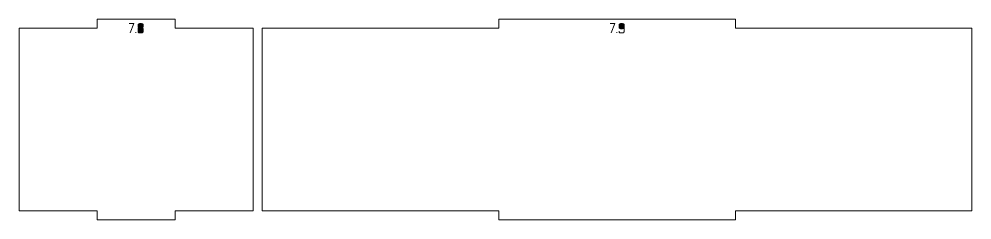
# Model space of a CAD drawing. Header units: centimetres. Extents: x -158 to 228, y -202 to 254.
# Drawn here: x 142.1 to 173.43, y -37.29 to -30.69 of the extents above; entities that cross this region are included whole.
import ezdxf

# ---------------------------------------------------------------- set-up
doc = ezdxf.new("R2010")
doc.units = ezdxf.units.CM
doc.header["$MEASUREMENT"] = 0
doc.layers.add('Capa 1', color=7, linetype='Continuous')

msp = doc.modelspace()

# ---------------------------------------------------------------- hatches: boundary and pattern name
at = {"layer": 'Capa 1', "true_color": 0x3e4095}
h = msp.add_hatch(color=175, dxfattribs=at)
edge = h.paths.add_edge_path()
edge.add_spline(control_points=[(145.75778, -31.14765), (145.75778, -31.14765), (145.87886, -30.83121), (145.87886, -30.83121), (145.87886, -30.83121), (145.71926, -30.83121), (145.71926, -30.83121), (145.71926, -30.83121), (145.87886, -30.83121), (145.87886, -30.83121), (145.87886, -30.83121), (145.75778, -31.14765), (145.75778, -31.14765)], knot_values=[0, 0, 0, 0, 0.25, 0.25, 0.25, 0.5, 0.5, 0.5, 0.75, 0.75, 0.75, 1, 1, 1, 1], degree=3, periodic=1)
h = msp.add_hatch(color=175, dxfattribs=at)
edge = h.paths.add_edge_path()
edge.add_spline(control_points=[(146.01277, -30.94082), (146.01277, -30.94877), (146.01843, -30.95595), (146.02974, -30.96237), (146.04105, -30.96879), (146.06291, -30.97307), (146.09532, -30.97521), (146.12773, -30.97307), (146.14959, -30.96879), (146.1609, -30.96237), (146.17221, -30.95595), (146.17787, -30.94877), (146.17787, -30.94082), (146.17787, -30.94082), (146.17787, -30.86652), (146.17787, -30.86652), (146.17787, -30.85674), (146.17, -30.84841), (146.15425, -30.84153), (146.13851, -30.83465), (146.11886, -30.83121), (146.09532, -30.83121), (146.07178, -30.83121), (146.05213, -30.83465), (146.03639, -30.84153), (146.02064, -30.84841), (146.01277, -30.85674), (146.01277, -30.86652), (146.01277, -30.86652), (146.01277, -30.94082), (146.01277, -30.94082)], knot_values=[0, 0, 0, 0, 0.1, 0.1, 0.1, 0.2, 0.2, 0.2, 0.3, 0.3, 0.3, 0.4, 0.4, 0.4, 0.5, 0.5, 0.5, 0.6, 0.6, 0.6, 0.7, 0.7, 0.7, 0.8, 0.8, 0.8, 0.9, 0.9, 0.9, 1, 1, 1, 1], degree=3, periodic=1)
h = msp.add_hatch(color=175, dxfattribs=at)
edge = h.paths.add_edge_path()
edge.add_spline(control_points=[(146.09532, -31.14765), (146.07178, -31.14765), (146.05213, -31.14421), (146.03639, -31.13733), (146.02064, -31.13045), (146.01277, -31.12212), (146.01277, -31.11234), (146.01277, -31.11234), (146.01277, -31.00915), (146.01277, -31.00915), (146.01277, -31.00089), (146.01843, -30.99371), (146.02974, -30.9876), (146.04105, -30.98148), (146.06291, -30.97735), (146.09532, -30.97521), (146.06291, -30.97307), (146.04105, -30.96879), (146.02974, -30.96237), (146.01843, -30.95595), (146.01277, -30.94877), (146.01277, -30.94082), (146.01277, -30.94082), (146.01277, -30.86652), (146.01277, -30.86652), (146.01277, -30.85674), (146.02064, -30.84841), (146.03639, -30.84153), (146.05213, -30.83465), (146.07178, -30.83121), (146.09532, -30.83121), (146.11886, -30.83121), (146.13851, -30.83465), (146.15425, -30.84153), (146.17, -30.84841), (146.17787, -30.85674), (146.17787, -30.86652), (146.17787, -30.86652), (146.17787, -30.94082), (146.17787, -30.94082), (146.17787, -30.94877), (146.17221, -30.95595), (146.1609, -30.96237), (146.14959, -30.96879), (146.12773, -30.97307), (146.09532, -30.97521), (146.12773, -30.97735), (146.14959, -30.98148), (146.1609, -30.9876), (146.17221, -30.99371), (146.17787, -31.00089), (146.17787, -31.00915), (146.17787, -31.00915), (146.17787, -31.11234), (146.17787, -31.11234), (146.17787, -31.12212), (146.17, -31.13045), (146.15425, -31.13733), (146.13851, -31.14421), (146.11886, -31.14765), (146.09532, -31.14765)], knot_values=[0, 0, 0, 0, 0.05, 0.05, 0.05, 0.1, 0.1, 0.1, 0.15, 0.15, 0.15, 0.2, 0.2, 0.2, 0.25, 0.25, 0.25, 0.3, 0.3, 0.3, 0.35, 0.35, 0.35, 0.4, 0.4, 0.4, 0.45, 0.45, 0.45, 0.5, 0.5, 0.5, 0.55, 0.55, 0.55, 0.6, 0.6, 0.6, 0.65, 0.65, 0.65, 0.7, 0.7, 0.7, 0.75, 0.75, 0.75, 0.8, 0.8, 0.8, 0.85, 0.85, 0.85, 0.9, 0.9, 0.9, 0.95, 0.95, 0.95, 1, 1, 1, 1], degree=3, periodic=1)
h = msp.add_hatch(color=175, dxfattribs=at)
edge = h.paths.add_edge_path()
edge.add_spline(control_points=[(146.01277, -31.11234), (146.01277, -31.12212), (146.02064, -31.13045), (146.03639, -31.13733), (146.05213, -31.14421), (146.07178, -31.14765), (146.09532, -31.14765), (146.11886, -31.14765), (146.13851, -31.14421), (146.15425, -31.13733), (146.17, -31.13045), (146.17787, -31.12212), (146.17787, -31.11234), (146.17787, -31.11234), (146.17787, -31.00915), (146.17787, -31.00915), (146.17787, -31.00089), (146.17221, -30.99371), (146.1609, -30.9876), (146.14959, -30.98148), (146.12773, -30.97735), (146.09532, -30.97521), (146.06291, -30.97735), (146.04105, -30.98148), (146.02974, -30.9876), (146.01843, -30.99371), (146.01277, -31.00089), (146.01277, -31.00915), (146.01277, -31.00915), (146.01277, -31.11234), (146.01277, -31.11234)], knot_values=[0, 0, 0, 0, 0.1, 0.1, 0.1, 0.2, 0.2, 0.2, 0.3, 0.3, 0.3, 0.4, 0.4, 0.4, 0.5, 0.5, 0.5, 0.6, 0.6, 0.6, 0.7, 0.7, 0.7, 0.8, 0.8, 0.8, 0.9, 0.9, 0.9, 1, 1, 1, 1], degree=3, periodic=1)
h = msp.add_hatch(color=175, dxfattribs=at)
edge = h.paths.add_edge_path()
edge.add_spline(control_points=[(161.57257, -31.14765), (161.57257, -31.14765), (161.69365, -30.83121), (161.69365, -30.83121), (161.69365, -30.83121), (161.53405, -30.83121), (161.53405, -30.83121), (161.53405, -30.83121), (161.69365, -30.83121), (161.69365, -30.83121), (161.69365, -30.83121), (161.57257, -31.14765), (161.57257, -31.14765)], knot_values=[0, 0, 0, 0, 0.25, 0.25, 0.25, 0.5, 0.5, 0.5, 0.75, 0.75, 0.75, 1, 1, 1, 1], degree=3, periodic=1)
h = msp.add_hatch(color=175, dxfattribs=at)
edge = h.paths.add_edge_path()
edge.add_spline(control_points=[(161.82756, -30.97384), (161.82756, -30.98362), (161.83543, -30.99195), (161.85118, -30.99883), (161.86692, -31.00571), (161.88657, -31.00915), (161.91011, -31.00915), (161.93335, -31.00976), (161.95291, -31.00693), (161.96881, -31.00067), (161.98471, -30.9944), (161.99266, -30.98545), (161.99266, -30.97384), (161.99266, -30.97384), (161.99266, -30.86652), (161.99266, -30.86652), (161.99266, -30.85674), (161.98479, -30.84841), (161.96904, -30.84153), (161.9533, -30.83465), (161.93365, -30.83121), (161.91011, -30.83121), (161.88657, -30.83121), (161.86692, -30.83465), (161.85118, -30.84153), (161.83543, -30.84841), (161.82756, -30.85674), (161.82756, -30.86652), (161.82756, -30.86652), (161.82756, -30.97384), (161.82756, -30.97384)], knot_values=[0, 0, 0, 0, 0.1, 0.1, 0.1, 0.2, 0.2, 0.2, 0.3, 0.3, 0.3, 0.4, 0.4, 0.4, 0.5, 0.5, 0.5, 0.6, 0.6, 0.6, 0.7, 0.7, 0.7, 0.8, 0.8, 0.8, 0.9, 0.9, 0.9, 1, 1, 1, 1], degree=3, periodic=1)
h = msp.add_hatch(color=175, dxfattribs=at)
edge = h.paths.add_edge_path()
edge.add_spline(control_points=[(161.91011, -31.14765), (161.88657, -31.14765), (161.86692, -31.14421), (161.85118, -31.13733), (161.83543, -31.13045), (161.82756, -31.12212), (161.82756, -31.11234), (161.82756, -31.11234), (161.82756, -31.08711), (161.82756, -31.08711), (161.82756, -31.08711), (161.82756, -31.11234), (161.82756, -31.11234), (161.82756, -31.12212), (161.83543, -31.13045), (161.85118, -31.13733), (161.86692, -31.14421), (161.88657, -31.14765), (161.91011, -31.14765), (161.93365, -31.14765), (161.9533, -31.14421), (161.96904, -31.13733), (161.98479, -31.13045), (161.99266, -31.12212), (161.99266, -31.11234), (161.99266, -31.11234), (161.99266, -30.97384), (161.99266, -30.97384), (161.99266, -30.98545), (161.98471, -30.9944), (161.96881, -31.00067), (161.95291, -31.00693), (161.93335, -31.00976), (161.91011, -31.00915), (161.88657, -31.00915), (161.86692, -31.00571), (161.85118, -30.99883), (161.83543, -30.99195), (161.82756, -30.98362), (161.82756, -30.97384), (161.82756, -30.97384), (161.82756, -30.86652), (161.82756, -30.86652), (161.82756, -30.85674), (161.83543, -30.84841), (161.85118, -30.84153), (161.86692, -30.83465), (161.88657, -30.83121), (161.91011, -30.83121), (161.93365, -30.83121), (161.9533, -30.83465), (161.96904, -30.84153), (161.98479, -30.84841), (161.99266, -30.85674), (161.99266, -30.86652), (161.99266, -30.86652), (161.99266, -30.97384), (161.99266, -30.97384), (161.99266, -30.97384), (161.99266, -31.11234), (161.99266, -31.11234), (161.99266, -31.12212), (161.98479, -31.13045), (161.96904, -31.13733), (161.9533, -31.14421), (161.93365, -31.14765), (161.91011, -31.14765)], knot_values=[0, 0, 0, 0, 0.04545455, 0.04545455, 0.04545455, 0.09090909, 0.09090909, 0.09090909, 0.13636364, 0.13636364, 0.13636364, 0.18181818, 0.18181818, 0.18181818, 0.22727273, 0.22727273, 0.22727273, 0.27272727, 0.27272727, 0.27272727, 0.31818182, 0.31818182, 0.31818182, 0.36363636, 0.36363636, 0.36363636, 0.40909091, 0.40909091, 0.40909091, 0.45454545, 0.45454545, 0.45454545, 0.5, 0.5, 0.5, 0.54545455, 0.54545455, 0.54545455, 0.59090909, 0.59090909, 0.59090909, 0.63636364, 0.63636364, 0.63636364, 0.68181818, 0.68181818, 0.68181818, 0.72727273, 0.72727273, 0.72727273, 0.77272727, 0.77272727, 0.77272727, 0.81818182, 0.81818182, 0.81818182, 0.86363636, 0.86363636, 0.86363636, 0.90909091, 0.90909091, 0.90909091, 0.95454545, 0.95454545, 0.95454545, 1, 1, 1, 1], degree=3, periodic=1)
h = msp.add_hatch(color=175, dxfattribs=at)
edge = h.paths.add_edge_path()
edge.add_spline(control_points=[(145.93939, -31.14765), (145.93939, -31.14765), (145.93939, -31.12518), (145.93939, -31.12518), (145.93939, -31.12518), (145.93939, -31.14765), (145.93939, -31.14765)], knot_values=[0, 0, 0, 0, 0.5, 0.5, 0.5, 1, 1, 1, 1], degree=3, periodic=1)
h = msp.add_hatch(color=175, dxfattribs=at)
edge = h.paths.add_edge_path()
edge.add_spline(control_points=[(161.75418, -31.14765), (161.75418, -31.14765), (161.75418, -31.12518), (161.75418, -31.12518), (161.75418, -31.12518), (161.75418, -31.14765), (161.75418, -31.14765)], knot_values=[0, 0, 0, 0, 0.5, 0.5, 0.5, 1, 1, 1, 1], degree=3, periodic=1)

# ---------------------------------------------------------------- linework, layer by layer
at = {"layer": 'Capa 1', "color": 240, "lineweight": 20}
for points in [[(142.10041, -30.99045), (142.10041, -30.99045), (142.10041, -36.99045), (142.10041, -36.99045), (142.10041, -36.99045), (144.66585, -36.99045), (144.66585, -36.99045), (144.66585, -36.99045), (144.66585, -37.29045), (144.66585, -37.29045), (144.66585, -37.29045), (147.23128, -37.29045), (147.23128, -37.29045), (147.23128, -37.29045), (147.23128, -36.99045), (147.23128, -36.99045), (147.23128, -36.99045), (149.79672, -36.99045), (149.79672, -36.99045), (149.79672, -36.99045), (149.79672, -30.99045), (149.79672, -30.99045), (149.79672, -30.99045), (147.23128, -30.99045), (147.23128, -30.99045), (147.23128, -30.99045), (147.23128, -30.69045), (147.23128, -30.69045), (147.23128, -30.69045), (144.66585, -30.69045), (144.66585, -30.69045), (144.66585, -30.69045), (144.66585, -30.99045), (144.66585, -30.99045), (144.66585, -30.99045), (142.10041, -30.99045), (142.10041, -30.99045)], [(150.09672, -30.99045), (150.09672, -30.99045), (150.09672, -36.99045), (150.09672, -36.99045), (150.09672, -36.99045), (157.87448, -36.99045), (157.87448, -36.99045), (157.87448, -36.99045), (157.87448, -37.29045), (157.87448, -37.29045), (157.87448, -37.29045), (165.65223, -37.29045), (165.65223, -37.29045), (165.65223, -37.29045), (165.65223, -36.99045), (165.65223, -36.99045), (165.65223, -36.99045), (173.42999, -36.99045), (173.42999, -36.99045), (173.42999, -36.99045), (173.42999, -30.99045), (173.42999, -30.99045), (173.42999, -30.99045), (165.65223, -30.99045), (165.65223, -30.99045), (165.65223, -30.99045), (165.65223, -30.69045), (165.65223, -30.69045), (165.65223, -30.69045), (157.87448, -30.69045), (157.87448, -30.69045), (157.87448, -30.69045), (157.87448, -30.99045), (157.87448, -30.99045), (157.87448, -30.99045), (150.09672, -30.99045), (150.09672, -30.99045)]]:
    msp.add_open_spline(points, degree=3, knots=[0, 0, 0, 0, 0.08333333, 0.08333333, 0.08333333, 0.16666667, 0.16666667, 0.16666667, 0.25, 0.25, 0.25, 0.33333333, 0.33333333, 0.33333333, 0.41666667, 0.41666667, 0.41666667, 0.5, 0.5, 0.5, 0.58333333, 0.58333333, 0.58333333, 0.66666667, 0.66666667, 0.66666667, 0.75, 0.75, 0.75, 0.83333333, 0.83333333, 0.83333333, 0.91666667, 0.91666667, 0.91666667, 1, 1, 1, 1], dxfattribs=at)
at = {"layer": 'Capa 1', "color": 114, "lineweight": 9}
for points, knots in [([(145.75778, -31.14765), (145.75778, -31.14765), (145.87886, -30.83121), (145.87886, -30.83121), (145.87886, -30.83121), (145.71926, -30.83121), (145.71926, -30.83121), (145.71926, -30.83121), (145.87886, -30.83121), (145.87886, -30.83121), (145.87886, -30.83121), (145.75778, -31.14765), (145.75778, -31.14765)], [0, 0, 0, 0, 0.25, 0.25, 0.25, 0.5, 0.5, 0.5, 0.75, 0.75, 0.75, 1, 1, 1, 1]), ([(146.01277, -30.94082), (146.01277, -30.94877), (146.01843, -30.95595), (146.02974, -30.96237), (146.04105, -30.96879), (146.06291, -30.97307), (146.09532, -30.97521), (146.12773, -30.97307), (146.14959, -30.96879), (146.1609, -30.96237), (146.17221, -30.95595), (146.17787, -30.94877), (146.17787, -30.94082), (146.17787, -30.94082), (146.17787, -30.86652), (146.17787, -30.86652), (146.17787, -30.85674), (146.17, -30.84841), (146.15425, -30.84153), (146.13851, -30.83465), (146.11886, -30.83121), (146.09532, -30.83121), (146.07178, -30.83121), (146.05213, -30.83465), (146.03639, -30.84153), (146.02064, -30.84841), (146.01277, -30.85674), (146.01277, -30.86652), (146.01277, -30.86652), (146.01277, -30.94082), (146.01277, -30.94082)], [0, 0, 0, 0, 0.1, 0.1, 0.1, 0.2, 0.2, 0.2, 0.3, 0.3, 0.3, 0.4, 0.4, 0.4, 0.5, 0.5, 0.5, 0.6, 0.6, 0.6, 0.7, 0.7, 0.7, 0.8, 0.8, 0.8, 0.9, 0.9, 0.9, 1, 1, 1, 1]), ([(146.09532, -31.14765), (146.07178, -31.14765), (146.05213, -31.14421), (146.03639, -31.13733), (146.02064, -31.13045), (146.01277, -31.12212), (146.01277, -31.11234), (146.01277, -31.11234), (146.01277, -31.00915), (146.01277, -31.00915), (146.01277, -31.00089), (146.01843, -30.99371), (146.02974, -30.9876), (146.04105, -30.98148), (146.06291, -30.97735), (146.09532, -30.97521), (146.06291, -30.97307), (146.04105, -30.96879), (146.02974, -30.96237), (146.01843, -30.95595), (146.01277, -30.94877), (146.01277, -30.94082), (146.01277, -30.94082), (146.01277, -30.86652), (146.01277, -30.86652), (146.01277, -30.85674), (146.02064, -30.84841), (146.03639, -30.84153), (146.05213, -30.83465), (146.07178, -30.83121), (146.09532, -30.83121), (146.11886, -30.83121), (146.13851, -30.83465), (146.15425, -30.84153), (146.17, -30.84841), (146.17787, -30.85674), (146.17787, -30.86652), (146.17787, -30.86652), (146.17787, -30.94082), (146.17787, -30.94082), (146.17787, -30.94877), (146.17221, -30.95595), (146.1609, -30.96237), (146.14959, -30.96879), (146.12773, -30.97307), (146.09532, -30.97521), (146.12773, -30.97735), (146.14959, -30.98148), (146.1609, -30.9876), (146.17221, -30.99371), (146.17787, -31.00089), (146.17787, -31.00915), (146.17787, -31.00915), (146.17787, -31.11234), (146.17787, -31.11234), (146.17787, -31.12212), (146.17, -31.13045), (146.15425, -31.13733), (146.13851, -31.14421), (146.11886, -31.14765), (146.09532, -31.14765)], [0, 0, 0, 0, 0.05, 0.05, 0.05, 0.1, 0.1, 0.1, 0.15, 0.15, 0.15, 0.2, 0.2, 0.2, 0.25, 0.25, 0.25, 0.3, 0.3, 0.3, 0.35, 0.35, 0.35, 0.4, 0.4, 0.4, 0.45, 0.45, 0.45, 0.5, 0.5, 0.5, 0.55, 0.55, 0.55, 0.6, 0.6, 0.6, 0.65, 0.65, 0.65, 0.7, 0.7, 0.7, 0.75, 0.75, 0.75, 0.8, 0.8, 0.8, 0.85, 0.85, 0.85, 0.9, 0.9, 0.9, 0.95, 0.95, 0.95, 1, 1, 1, 1]), ([(146.01277, -31.11234), (146.01277, -31.12212), (146.02064, -31.13045), (146.03639, -31.13733), (146.05213, -31.14421), (146.07178, -31.14765), (146.09532, -31.14765), (146.11886, -31.14765), (146.13851, -31.14421), (146.15425, -31.13733), (146.17, -31.13045), (146.17787, -31.12212), (146.17787, -31.11234), (146.17787, -31.11234), (146.17787, -31.00915), (146.17787, -31.00915), (146.17787, -31.00089), (146.17221, -30.99371), (146.1609, -30.9876), (146.14959, -30.98148), (146.12773, -30.97735), (146.09532, -30.97521), (146.06291, -30.97735), (146.04105, -30.98148), (146.02974, -30.9876), (146.01843, -30.99371), (146.01277, -31.00089), (146.01277, -31.00915), (146.01277, -31.00915), (146.01277, -31.11234), (146.01277, -31.11234)], [0, 0, 0, 0, 0.1, 0.1, 0.1, 0.2, 0.2, 0.2, 0.3, 0.3, 0.3, 0.4, 0.4, 0.4, 0.5, 0.5, 0.5, 0.6, 0.6, 0.6, 0.7, 0.7, 0.7, 0.8, 0.8, 0.8, 0.9, 0.9, 0.9, 1, 1, 1, 1]), ([(161.57257, -31.14765), (161.57257, -31.14765), (161.69365, -30.83121), (161.69365, -30.83121), (161.69365, -30.83121), (161.53405, -30.83121), (161.53405, -30.83121), (161.53405, -30.83121), (161.69365, -30.83121), (161.69365, -30.83121), (161.69365, -30.83121), (161.57257, -31.14765), (161.57257, -31.14765)], [0, 0, 0, 0, 0.25, 0.25, 0.25, 0.5, 0.5, 0.5, 0.75, 0.75, 0.75, 1, 1, 1, 1]), ([(161.82756, -30.97384), (161.82756, -30.98362), (161.83543, -30.99195), (161.85118, -30.99883), (161.86692, -31.00571), (161.88657, -31.00915), (161.91011, -31.00915), (161.93335, -31.00976), (161.95291, -31.00693), (161.96881, -31.00067), (161.98471, -30.9944), (161.99266, -30.98545), (161.99266, -30.97384), (161.99266, -30.97384), (161.99266, -30.86652), (161.99266, -30.86652), (161.99266, -30.85674), (161.98479, -30.84841), (161.96904, -30.84153), (161.9533, -30.83465), (161.93365, -30.83121), (161.91011, -30.83121), (161.88657, -30.83121), (161.86692, -30.83465), (161.85118, -30.84153), (161.83543, -30.84841), (161.82756, -30.85674), (161.82756, -30.86652), (161.82756, -30.86652), (161.82756, -30.97384), (161.82756, -30.97384)], [0, 0, 0, 0, 0.1, 0.1, 0.1, 0.2, 0.2, 0.2, 0.3, 0.3, 0.3, 0.4, 0.4, 0.4, 0.5, 0.5, 0.5, 0.6, 0.6, 0.6, 0.7, 0.7, 0.7, 0.8, 0.8, 0.8, 0.9, 0.9, 0.9, 1, 1, 1, 1]), ([(161.91011, -31.14765), (161.88657, -31.14765), (161.86692, -31.14421), (161.85118, -31.13733), (161.83543, -31.13045), (161.82756, -31.12212), (161.82756, -31.11234), (161.82756, -31.11234), (161.82756, -31.08711), (161.82756, -31.08711), (161.82756, -31.08711), (161.82756, -31.11234), (161.82756, -31.11234), (161.82756, -31.12212), (161.83543, -31.13045), (161.85118, -31.13733), (161.86692, -31.14421), (161.88657, -31.14765), (161.91011, -31.14765), (161.93365, -31.14765), (161.9533, -31.14421), (161.96904, -31.13733), (161.98479, -31.13045), (161.99266, -31.12212), (161.99266, -31.11234), (161.99266, -31.11234), (161.99266, -30.97384), (161.99266, -30.97384), (161.99266, -30.98545), (161.98471, -30.9944), (161.96881, -31.00067), (161.95291, -31.00693), (161.93335, -31.00976), (161.91011, -31.00915), (161.88657, -31.00915), (161.86692, -31.00571), (161.85118, -30.99883), (161.83543, -30.99195), (161.82756, -30.98362), (161.82756, -30.97384), (161.82756, -30.97384), (161.82756, -30.86652), (161.82756, -30.86652), (161.82756, -30.85674), (161.83543, -30.84841), (161.85118, -30.84153), (161.86692, -30.83465), (161.88657, -30.83121), (161.91011, -30.83121), (161.93365, -30.83121), (161.9533, -30.83465), (161.96904, -30.84153), (161.98479, -30.84841), (161.99266, -30.85674), (161.99266, -30.86652), (161.99266, -30.86652), (161.99266, -30.97384), (161.99266, -30.97384), (161.99266, -30.97384), (161.99266, -31.11234), (161.99266, -31.11234), (161.99266, -31.12212), (161.98479, -31.13045), (161.96904, -31.13733), (161.9533, -31.14421), (161.93365, -31.14765), (161.91011, -31.14765)], [0, 0, 0, 0, 0.04545455, 0.04545455, 0.04545455, 0.09090909, 0.09090909, 0.09090909, 0.13636364, 0.13636364, 0.13636364, 0.18181818, 0.18181818, 0.18181818, 0.22727273, 0.22727273, 0.22727273, 0.27272727, 0.27272727, 0.27272727, 0.31818182, 0.31818182, 0.31818182, 0.36363636, 0.36363636, 0.36363636, 0.40909091, 0.40909091, 0.40909091, 0.45454545, 0.45454545, 0.45454545, 0.5, 0.5, 0.5, 0.54545455, 0.54545455, 0.54545455, 0.59090909, 0.59090909, 0.59090909, 0.63636364, 0.63636364, 0.63636364, 0.68181818, 0.68181818, 0.68181818, 0.72727273, 0.72727273, 0.72727273, 0.77272727, 0.77272727, 0.77272727, 0.81818182, 0.81818182, 0.81818182, 0.86363636, 0.86363636, 0.86363636, 0.90909091, 0.90909091, 0.90909091, 0.95454545, 0.95454545, 0.95454545, 1, 1, 1, 1]), ([(145.93939, -31.14765), (145.93939, -31.14765), (145.93939, -31.12518), (145.93939, -31.12518), (145.93939, -31.12518), (145.93939, -31.14765), (145.93939, -31.14765)], [0, 0, 0, 0, 0.5, 0.5, 0.5, 1, 1, 1, 1]), ([(161.75418, -31.14765), (161.75418, -31.14765), (161.75418, -31.12518), (161.75418, -31.12518), (161.75418, -31.12518), (161.75418, -31.14765), (161.75418, -31.14765)], [0, 0, 0, 0, 0.5, 0.5, 0.5, 1, 1, 1, 1])]:
    msp.add_open_spline(points, degree=3, knots=knots, dxfattribs=at)

doc.saveas('drawing.dxf')
